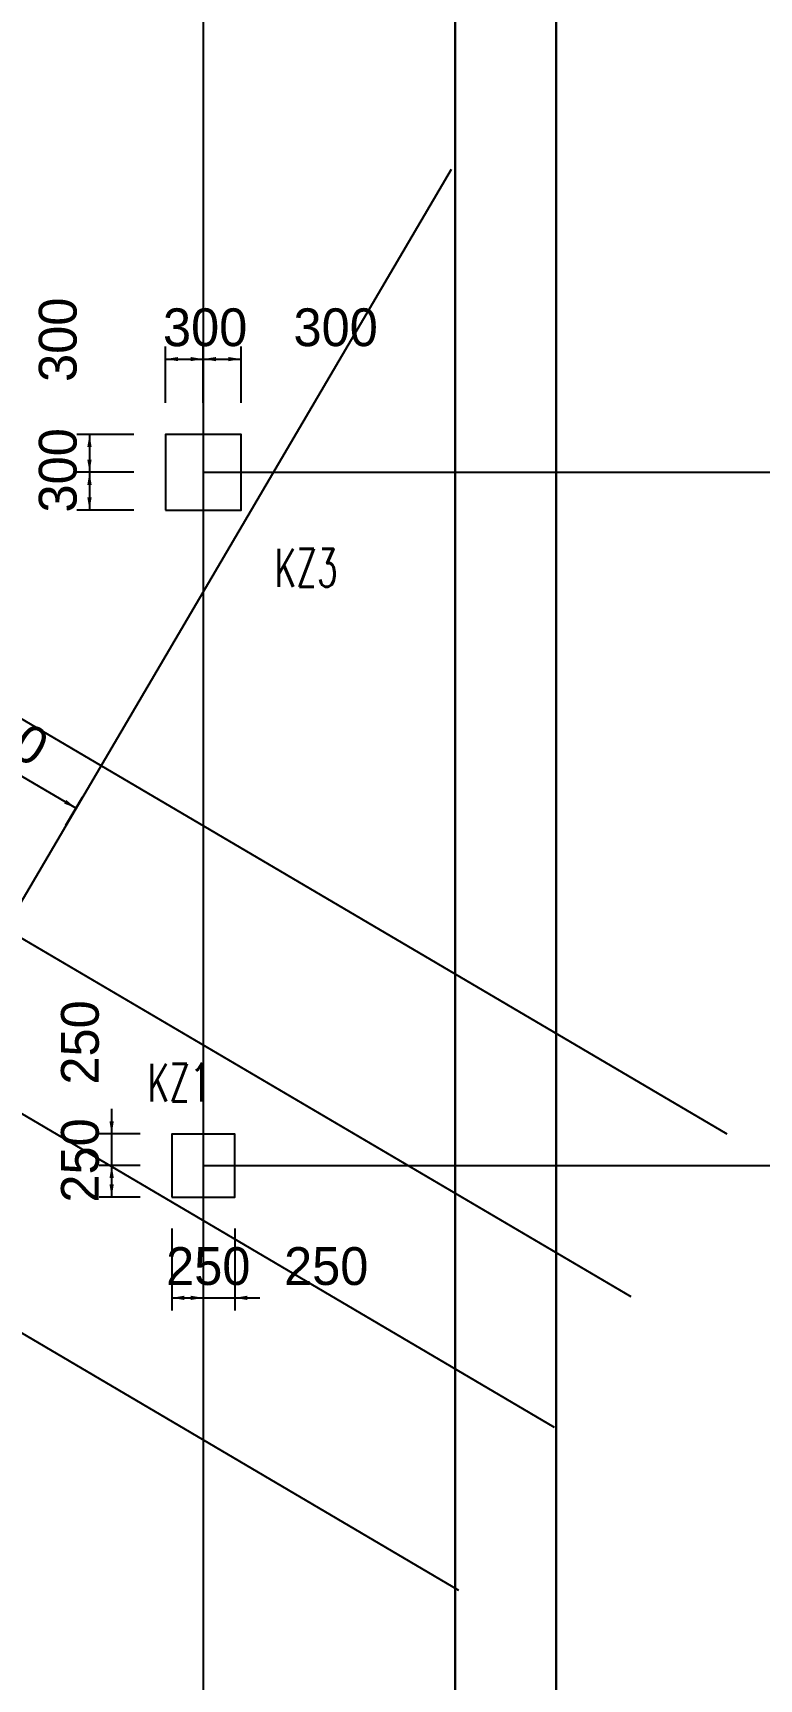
# Model space of a CAD drawing. Extents: x 387171 to 699106, y 11966 to 245688.
# Drawn here: x 531406 to 537170, y 163514 to 176573 of the extents above; entities that cross this region are included whole.
import ezdxf

# ---------------------------------------------------------------- set-up
doc = ezdxf.new("R2010")
doc.units = 0
doc.header["$LTSCALE"] = 100
doc.header["$MEASUREMENT"] = 0
for name, color, linetype in [('COLU', 7, 'Continuous'), ('DIM', 3, 'Continuous'), ('DOTE', 253, 'Continuous'), ('h后浇带', 51, 'Continuous'), ('NUM', 7, 'Continuous'), ('小尺寸', 4, 'Continuous')]:
    doc.layers.add(name, color=color, linetype=linetype)
doc.styles.get("Standard").update_dxf_attribs({"font": 'standard'})
doc.styles.add('tk', font='tk')
doc.dimstyles.get("Standard").update_dxf_attribs({"dimtxt": 300, "dimasz": 100, "dimexe": 100, "dimexo": 250, "dimgap": 100, "dimtad": 0, "dimtoh": 1, "dimdec": 0, "dimdsep": 46, "dimcen": 0.09, "dimclrt": 7, "dimadec": 0, "dimazin": 0, "dimtfac": 1, "dimtdec": 4, "dimtofl": 0, "dimtmove": 0, "dimatfit": 3, "dimfxl": 1, "dimtolj": 1, "dimtzin": 0, "dimarcsym": 0})

# ---------------------------------------------------------------- blocks, each defined once
blk = doc.blocks.new('*D2323')
at = {"layer": '小尺寸', "color": 0, "linetype": 'ByBlock', "lineweight": -2}
for p, q in [((530116, 171199), (530247, 171422)), ((530196, 171335), (531748, 170423)), ((531668, 170287), (531799, 170509))]:
    blk.add_line(p, q, dxfattribs=at)
for points in [[(530196, 171335), (530291, 171299), (530274, 171270)], [(531748, 170423), (531654, 170459), (531671, 170488)]]:
    blk.add_solid(points, dxfattribs=at)
at = {"layer": '小尺寸', "color": 7, "linetype": 'Continuous', "lineweight": -2, "insert": (531099, 171095), "char_height": 300, "width": 690, "attachment_point": 5, "rotation": 329.5454, "style": 'tk'}
blk.add_mtext('1800', dxfattribs=at)
blk = doc.blocks.new('*D3549')
at = {"layer": 'DIM', "color": 0, "linetype": 'ByBlock', "lineweight": -2}
for p, q in [((532031, 168038), (532031, 167388)), ((532258, 167838), (531931, 167838)), ((532258, 167588), (531931, 167588))]:
    blk.add_line(p, q, dxfattribs=at)
for points in [[(532031, 167838), (532014, 167938), (532048, 167938)], [(532031, 167588), (532048, 167488), (532014, 167488)]]:
    blk.add_solid(points, dxfattribs=at)
at = {"layer": 'DIM', "color": 7, "linetype": 'Continuous', "lineweight": -2, "insert": (531781, 168564), "char_height": 300, "width": 566.67, "attachment_point": 5, "rotation": 90, "style": 'tk'}
blk.add_mtext('250', dxfattribs=at)
blk = doc.blocks.new('*D3149')
at = {"layer": 'DIM', "color": 0, "linetype": 'ByBlock', "lineweight": -2}
for p, q in [((532258, 167588), (531931, 167588)), ((532031, 167588), (532031, 167338)), ((532258, 167338), (531931, 167338))]:
    blk.add_line(p, q, dxfattribs=at)
for points in [[(532031, 167588), (532048, 167488), (532014, 167488)], [(532031, 167338), (532014, 167438), (532048, 167438)]]:
    blk.add_solid(points, dxfattribs=at)
at = {"layer": 'DIM', "color": 7, "linetype": 'Continuous', "lineweight": -2, "insert": (531781, 167628), "char_height": 300, "width": 566.67, "attachment_point": 5, "rotation": 90, "style": 'tk'}
blk.add_mtext('250', dxfattribs=at)
blk = doc.blocks.new('*D4028')
at = {"layer": 'DIM', "color": 0, "linetype": 'ByBlock', "lineweight": -2}
for p, q in [((532508, 167088), (532508, 166438)), ((532758, 167088), (532758, 166438)), ((532508, 166538), (532758, 166538))]:
    blk.add_line(p, q, dxfattribs=at)
for points in [[(532508, 166538), (532608, 166555), (532608, 166521)], [(532758, 166538), (532658, 166521), (532658, 166555)]]:
    blk.add_solid(points, dxfattribs=at)
at = {"layer": 'DIM', "color": 7, "linetype": 'Continuous', "lineweight": -2, "insert": (532798, 166788), "char_height": 300, "width": 566.67, "attachment_point": 5, "style": 'tk'}
blk.add_mtext('250', dxfattribs=at)
blk = doc.blocks.new('*D3916')
at = {"layer": 'DIM', "color": 0, "linetype": 'ByBlock', "lineweight": -2}
for p, q in [((532758, 167088), (532758, 166438)), ((533008, 167088), (533008, 166438)), ((532558, 166538), (533208, 166538))]:
    blk.add_line(p, q, dxfattribs=at)
for points in [[(532758, 166538), (532658, 166521), (532658, 166555)], [(533008, 166538), (533108, 166555), (533108, 166521)]]:
    blk.add_solid(points, dxfattribs=at)
at = {"layer": 'DIM', "color": 7, "linetype": 'Continuous', "lineweight": -2, "insert": (533734, 166788), "char_height": 300, "width": 566.67, "attachment_point": 5, "style": 'tk'}
blk.add_mtext('250', dxfattribs=at)
blk = doc.blocks.new('*D4501')
at = {"layer": 'DIM', "color": 0, "linetype": 'ByBlock', "lineweight": -2}
for p, q in [((532458, 173638), (532458, 174086)), ((532458, 173986), (532758, 173986)), ((532758, 173638), (532758, 174086))]:
    blk.add_line(p, q, dxfattribs=at)
for points in [[(532458, 173986), (532558, 174002), (532558, 173969)], [(532758, 173986), (532658, 173969), (532658, 174002)]]:
    blk.add_solid(points, dxfattribs=at)
at = {"layer": 'DIM', "color": 7, "linetype": 'Continuous', "lineweight": -2, "insert": (532773, 174236), "char_height": 300, "width": 566.67, "attachment_point": 5, "style": 'tk'}
blk.add_mtext('300', dxfattribs=at)
blk = doc.blocks.new('*D4231')
at = {"layer": 'DIM', "color": 0, "linetype": 'ByBlock', "lineweight": -2}
for p, q in [((532758, 173638), (532758, 174086)), ((532758, 173986), (533058, 173986)), ((533058, 173638), (533058, 174086))]:
    blk.add_line(p, q, dxfattribs=at)
for points in [[(532758, 173986), (532858, 174002), (532858, 173969)], [(533058, 173986), (532958, 173969), (532958, 174002)]]:
    blk.add_solid(points, dxfattribs=at)
at = {"layer": 'DIM', "color": 7, "linetype": 'Continuous', "lineweight": -2, "insert": (533809, 174236), "char_height": 300, "width": 566.67, "attachment_point": 5, "style": 'tk'}
blk.add_mtext('300', dxfattribs=at)
blk = doc.blocks.new('*D270')
at = {"layer": 'DIM', "color": 0, "linetype": 'ByBlock', "lineweight": -2}
for p, q in [((532208, 173388), (531755, 173388)), ((531855, 173388), (531855, 173088)), ((532208, 173088), (531755, 173088))]:
    blk.add_line(p, q, dxfattribs=at)
for points in [[(531855, 173388), (531872, 173288), (531838, 173288)], [(531855, 173088), (531838, 173188), (531872, 173188)]]:
    blk.add_solid(points, dxfattribs=at)
at = {"layer": 'DIM', "color": 7, "linetype": 'Continuous', "lineweight": -2, "insert": (531605, 174139), "char_height": 300, "width": 566.67, "attachment_point": 5, "rotation": 90, "style": 'tk'}
blk.add_mtext('300', dxfattribs=at)
blk = doc.blocks.new('*D4768')
at = {"layer": 'DIM', "color": 0, "linetype": 'ByBlock', "lineweight": -2}
for p, q in [((532208, 173088), (531755, 173088)), ((531855, 173088), (531855, 172788)), ((532208, 172788), (531755, 172788))]:
    blk.add_line(p, q, dxfattribs=at)
for points in [[(531855, 173088), (531872, 172988), (531838, 172988)], [(531855, 172788), (531838, 172888), (531872, 172888)]]:
    blk.add_solid(points, dxfattribs=at)
at = {"layer": 'DIM', "color": 7, "linetype": 'Continuous', "lineweight": -2, "insert": (531605, 173103), "char_height": 300, "width": 566.67, "attachment_point": 5, "rotation": 90, "style": 'tk'}
blk.add_mtext('300', dxfattribs=at)
blk = doc.blocks.new('后浇带现场')
at = {"color": 6, "lineweight": 30}
for points in [[(760007, 730049), (760007, 673430), (717757, 673430), (717757, 730049)], [(759207, 730049), (759207, 674230), (718557, 674230), (718557, 730049)]]:
    blk.add_lwpolyline(points, dxfattribs=at)
at = {"layer": 'h后浇带', "color": 1}
for p, q in [((717757, 730049), (717757, 685030)), ((718557, 730049), (718557, 685030))]:
    blk.add_line(p, q, dxfattribs=at)

msp = doc.modelspace()

# ---------------------------------------------------------------- linework, layer by layer
at = {"layer": 'COLU'}
for points in [[(532458.1, 172787.9), (533058.1, 172787.9), (533058.1, 173387.9), (532458.1, 173387.9)], [(532508.1, 167337.9), (533008.1, 167337.9), (533008.1, 167837.9), (532508.1, 167837.9)]]:
    msp.add_lwpolyline(points, close=True, dxfattribs=at)
at = {"layer": 'DOTE'}
for p, q in [((532758, 238913.1), (532758.2, 95505.2)), ((490960.9, 194859.3), (536912.8, 167840.5)), ((504803.5, 183587.9), (535544.3, 165513.1)), ((534727, 175488.8), (521363.2, 152760.5)), ((532758.1, 173087.9), (590758.1, 173087.9)), ((527221.2, 171798.9), (536152.5, 166547.5)), ((525852.6, 169471.4), (534784, 164220)), ((532758.1, 167587.9), (599108.1, 167587.9))]:
    msp.add_line(p, q, dxfattribs=at)

# ---------------------------------------------------------------- block references
at = {"color": 3, "lineweight": 30}
msp.add_blockref('后浇带现场', (-182998.7, -527042.1), dxfattribs=at)

# ---------------------------------------------------------------- texts
at = {"layer": 'NUM', "color": 200, "width": 0.7}
for s, p in [('KZ3', (533324.4, 172180.1)), ('KZ1', (532316.4, 168095.8))]:
    msp.add_text(s, height=300, dxfattribs=at).set_placement(p)

# ---------------------------------------------------------------- dimensions: what is measured, and where the dimension line sits
at = {"layer": 'DIM', "color": 200}
for base, p1, p2, picture, middle in [((531854.9, 173087.9), (532458.1, 173387.9), (532458.1, 173087.9), '*D270', (531604.9, 173606)), ((531854.9, 172787.9), (532458.1, 173087.9), (532458.1, 172787.9), '*D4768', (531604.9, 172569.9))]:
    dim = msp.add_linear_dim(base=base, p1=p1, p2=p2, angle=90, dimstyle='Standard', dxfattribs=at)
    dim.commit()
    dim.dimension.update_dxf_attribs({"geometry": picture, "text_midpoint": middle})
for base, p1, p2, picture, middle in [((532758.1, 173985.5), (532458.1, 173387.9), (532758.1, 173387.9), '*D4501', (532240, 174235.5)), ((533058.1, 173985.5), (532758.1, 173387.9), (533058.1, 173387.9), '*D4231', (533276.1, 174235.5))]:
    dim = msp.add_linear_dim(base=base, p1=p1, p2=p2, dimstyle='Standard', dxfattribs=at)
    dim.commit()
    dim.dimension.update_dxf_attribs({"geometry": picture, "text_midpoint": middle})
for p1, p2, distance, picture, middle in [((532508.1, 167837.9), (532508.1, 167587.9), -477.1, '*D3549', (531781, 168056)), ((532508.1, 167587.9), (532508.1, 167337.9), -477.1, '*D3149', (531781, 167119.9)), ((532508.1, 167337.9), (532758.1, 167337.9), -800, '*D4028', (532290, 166787.9)), ((532758.1, 167337.9), (533008.1, 167337.9), -800, '*D3916', (533226.1, 166787.9))]:
    dim = msp.add_aligned_dim(p1=p1, p2=p2, distance=distance, dimstyle='Standard', dxfattribs=at)
    dim.commit()
    dim.dimension.update_dxf_attribs({"geometry": picture, "text_midpoint": middle})
at = {"layer": '小尺寸'}
dim = msp.add_linear_dim(base=(531748.3, 170422.9), p1=(529989.6, 170983.5), p2=(531541.4, 170071.1), angle=329.54537, dimstyle='Standard', dxfattribs=at)
dim.commit()
dim.dimension.update_dxf_attribs({"geometry": '*D2323', "text_midpoint": (531099.1, 171094.6)})

doc.saveas('drawing.dxf')
